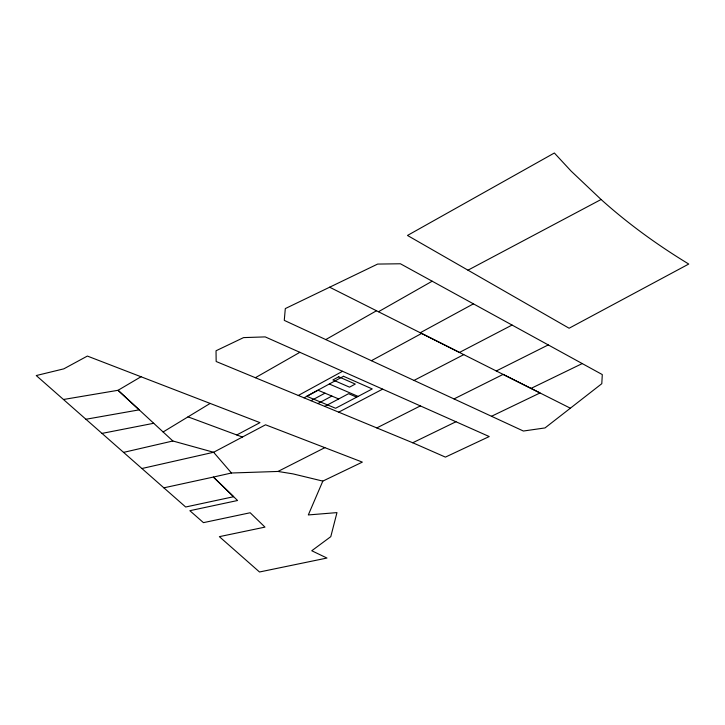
<?xml version="1.0" encoding="UTF-8"?>
<svg xmlns="http://www.w3.org/2000/svg" width="725" height="725" viewBox="0 0 725 725"><rect width="100%" height="100%" fill="white"/><g stroke="black" fill="none" stroke-linecap="round" stroke-linejoin="round"><path stroke-width="1.09" d="M141.928 468.513L213.621 452.273L265.558 424.796L362.346 462.115L322.824 481.101L308.315 514.94L336.971 512.611L330.79 536.654L311.759 550.755L326.957 558.042L259.505 571.989L219.367 536.654L264.978 527.12L250.179 512.756L203.444 522.643L189.859 510.699L237.564 500.504L213.395 477.059L163.859 487.834L36.25 375.55L63.8 368.853L87.381 356.066L259.976 422.639L236.803 434.955M570.357 408.202L545.019 427.931L523.387 431.031L284.272 320.377L285.306 308.587L377.643 264.072L400.417 263.773L602.294 374.58L601.795 383.697L570.357 408.202L329.63 287.2M163.116 431.982L210.15 403.426M141.04 376.737L118.048 390.295L63.456 399.493M255.39 377.707L299.878 352.314L489.23 436.55L445.404 457.112L413.839 443.229L216.159 361.503L216.032 350.773L243.573 337.605L265.214 336.898L299.878 352.314M325.77 339.581L376.483 310.771M378.468 311.732L432.182 281.2M298.274 395.478L342.517 371.309M420.264 332.739L473.389 303.875M371.399 360.697L421.66 333.437L459.496 352.432L512.067 325.054M304.002 397.835L318.021 390.222L338.693 398.949M310.971 400.717L324.981 393.158M317.876 403.562L331.869 396.067M467.969 270.18L601.097 199.493C628.122 223.808 657.693 245.177 688.75 264.045L569.107 328.235L407.477 235.453L554.362 153.011L571.073 171.055L601.097 199.493M324.718 406.381L348.607 393.684L356.682 397.146M338.702 412.163L382.628 389.144M414.002 380.417L463.782 354.616M163.859 487.834L185.672 507.002L233.631 496.716L213.395 477.059L231.474 472.999L277.983 471.449L324.854 447.66M376.792 427.922L420.364 405.909M496.29 370.955L548.263 344.919M454.022 398.913L503.114 374.399L540.034 392.95L491.496 416.277M412.706 442.767L455.989 421.733M531.017 388.41L582.229 363.578M123.576 452.382L172.867 440.99L213.621 452.273L231.474 472.999M102.017 433.396L153.7 423.282M85.949 419.258L139.182 409.852L118.048 390.295L172.867 440.99M277.983 471.449L292.982 473.878L322.824 481.101M188.002 416.857L242.404 437.039M329.313 384.005L358.114 396.403M338.711 376.801L332.92 379.945L349.513 387.159L355.286 384.069L338.711 376.801M343.523 376.284L306.693 396.285L335.603 408.266L372.242 388.944L343.523 376.284"/></g></svg>
